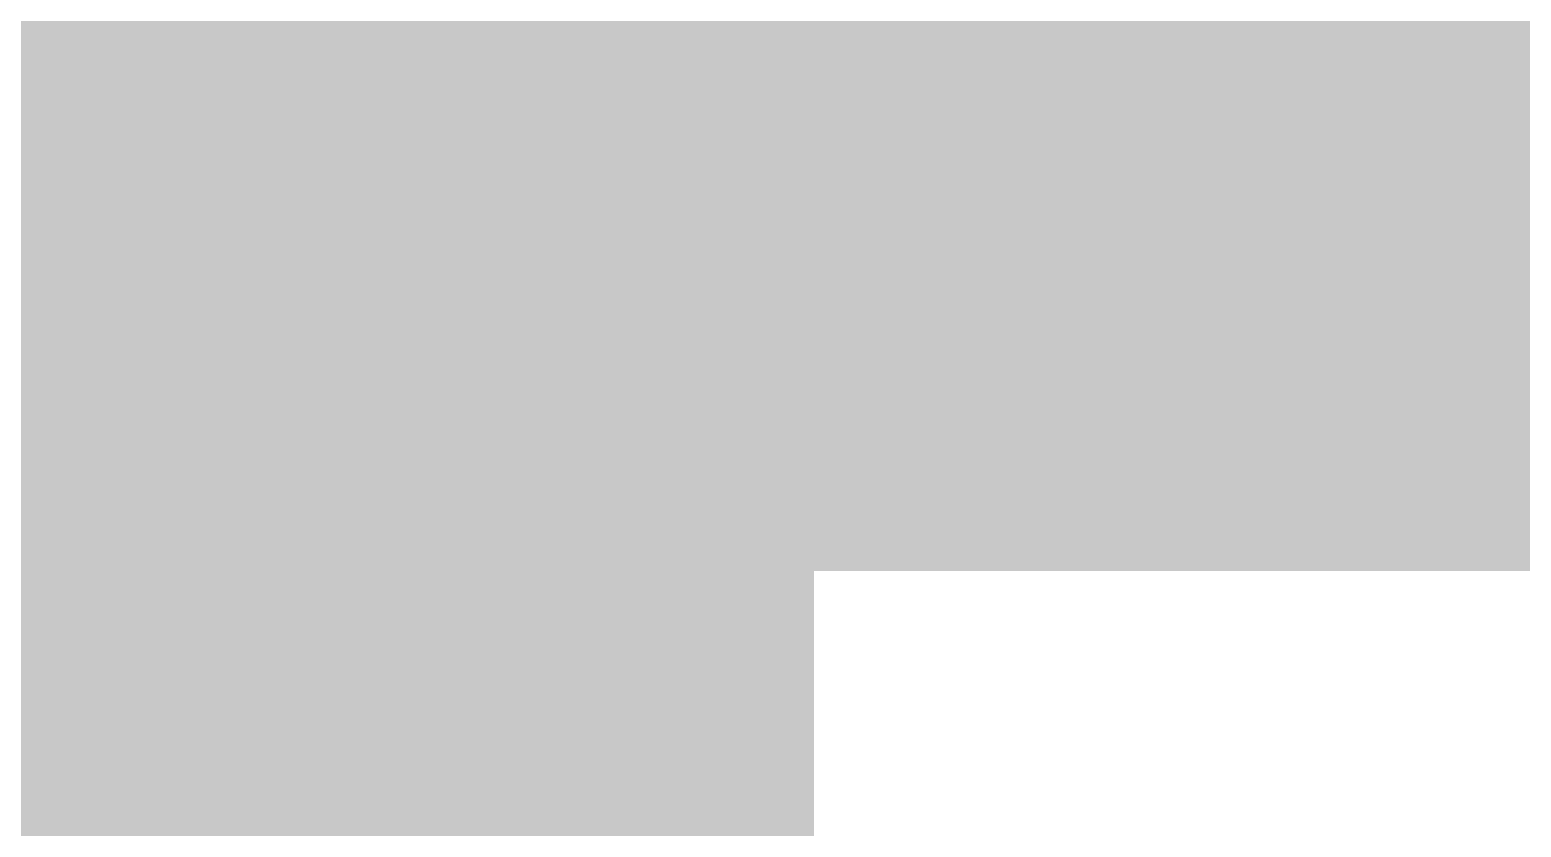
# Model space of a CAD drawing. Extents: x -0.1 to 65.1, y -1.2 to 30.1.
# Drawn here: x 24.2635 to 24.755, y 6.4999 to 6.7628 of the extents above; entities that cross this region are included whole.
import ezdxf

# ---------------------------------------------------------------- set-up
doc = ezdxf.new("R2010")
doc.units = 0
doc.header["$MEASUREMENT"] = 0
doc.layers.get('0').update_dxf_attribs({"linetype": 'CONTINUOUS'})
doc.layers.add('2D_LINE_126', color=7, linetype='CONTINUOUS')

# ---------------------------------------------------------------- blocks, each defined once
blk = doc.blocks.new('SMOOTH_0$0254')
at = {"const_width": 0.0127}
blk.add_lwpolyline([(-0.00635, 0, 1), (0.00635, 0, 1)], format="xyb", close=True, dxfattribs=at)
blk = doc.blocks.new('DRAWING_63')
at = {"layer": '2D_LINE_126', "const_width": 0.0254}
for points in [[(-5.84073, -1.01727), (-5.84073, -1.00584), (-5.84073, -0.99441), (-5.84073, -0.98298), (-5.84073, -0.97155), (-5.84073, -0.96012), (-5.84073, -0.94869), (-5.84073, -0.93726), (-5.84073, -0.92583), (-5.84073, -0.9144), (-5.84073, -0.90297), (-5.84073, -0.89154), (-5.84073, -0.88011), (-5.84073, -0.86868), (-5.84073, -0.85725), (-5.84073, -0.84582), (-5.84073, -0.83439), (-5.84073, -0.82296), (-5.84073, -0.81153), (-5.84073, -0.8001), (-5.84073, -0.78867), (-5.84073, -0.77724), (-5.84073, -0.76581), (-5.84073, -0.75438), (-5.84073, -0.74295), (-5.84073, -0.73152), (-5.84073, -0.72009)], [(-6.08076, -1.01727), (-6.08076, -1.00584), (-6.08076, -0.99441), (-6.08076, -0.98298), (-6.08076, -0.97155), (-6.08076, -0.96012), (-6.08076, -0.94869), (-6.08076, -0.93726), (-6.08076, -0.92583), (-6.08076, -0.9144), (-6.08076, -0.90297), (-6.08076, -0.89154), (-6.08076, -0.88011), (-6.08076, -0.86868), (-6.08076, -0.85725), (-6.08076, -0.84582), (-6.08076, -0.83439), (-6.08076, -0.82296), (-6.08076, -0.81153), (-6.08076, -0.8001), (-6.08076, -0.78867), (-6.08076, -0.77724), (-6.08076, -0.76581), (-6.08076, -0.75438), (-6.08076, -0.74295), (-6.08076, -0.73152), (-6.08076, -0.72009)], [(-6.06933, -1.01727), (-6.06933, -1.00584), (-6.06933, -0.99441), (-6.06933, -0.98298), (-6.06933, -0.97155), (-6.06933, -0.96012), (-6.06933, -0.94869), (-6.06933, -0.93726), (-6.06933, -0.92583), (-6.06933, -0.9144), (-6.06933, -0.90297), (-6.06933, -0.89154), (-6.06933, -0.88011), (-6.06933, -0.86868), (-6.06933, -0.85725), (-6.06933, -0.84582), (-6.06933, -0.83439), (-6.06933, -0.82296), (-6.06933, -0.81153), (-6.06933, -0.8001), (-6.06933, -0.78867), (-6.06933, -0.77724), (-6.06933, -0.76581), (-6.06933, -0.75438), (-6.06933, -0.74295), (-6.06933, -0.73152), (-6.06933, -0.72009)], [(-6.0579, -1.01727), (-6.0579, -1.00584), (-6.0579, -0.99441), (-6.0579, -0.98298), (-6.0579, -0.97155), (-6.0579, -0.96012), (-6.0579, -0.94869), (-6.0579, -0.93726), (-6.0579, -0.92583), (-6.0579, -0.9144), (-6.0579, -0.90297), (-6.0579, -0.89154), (-6.0579, -0.88011), (-6.0579, -0.86868), (-6.0579, -0.85725), (-6.0579, -0.84582), (-6.0579, -0.83439), (-6.0579, -0.82296), (-6.0579, -0.81153), (-6.0579, -0.8001), (-6.0579, -0.78867), (-6.0579, -0.77724), (-6.0579, -0.76581), (-6.0579, -0.75438), (-6.0579, -0.74295), (-6.0579, -0.73152), (-6.0579, -0.72009)], [(-6.04647, -1.01727), (-6.04647, -1.00584), (-6.04647, -0.99441), (-6.04647, -0.98298), (-6.04647, -0.97155), (-6.04647, -0.96012), (-6.04647, -0.94869), (-6.04647, -0.93726), (-6.04647, -0.92583), (-6.04647, -0.9144), (-6.04647, -0.90297), (-6.04647, -0.89154), (-6.04647, -0.88011), (-6.04647, -0.86868), (-6.04647, -0.85725), (-6.04647, -0.84582), (-6.04647, -0.83439), (-6.04647, -0.82296), (-6.04647, -0.81153), (-6.04647, -0.8001), (-6.04647, -0.78867), (-6.04647, -0.77724), (-6.04647, -0.76581), (-6.04647, -0.75438), (-6.04647, -0.74295), (-6.04647, -0.73152), (-6.04647, -0.72009)], [(-6.03504, -1.01727), (-6.03504, -1.00584), (-6.03504, -0.99441), (-6.03504, -0.98298), (-6.03504, -0.97155), (-6.03504, -0.96012), (-6.03504, -0.94869), (-6.03504, -0.93726), (-6.03504, -0.92583), (-6.03504, -0.9144), (-6.03504, -0.90297), (-6.03504, -0.89154), (-6.03504, -0.88011), (-6.03504, -0.86868), (-6.03504, -0.85725), (-6.03504, -0.84582), (-6.03504, -0.83439), (-6.03504, -0.82296), (-6.03504, -0.81153), (-6.03504, -0.8001), (-6.03504, -0.78867), (-6.03504, -0.77724), (-6.03504, -0.76581), (-6.03504, -0.75438), (-6.03504, -0.74295), (-6.03504, -0.73152), (-6.03504, -0.72009)], [(-6.02361, -1.01727), (-6.02361, -1.00584), (-6.02361, -0.99441), (-6.02361, -0.98298), (-6.02361, -0.97155), (-6.02361, -0.96012), (-6.02361, -0.94869), (-6.02361, -0.93726), (-6.02361, -0.92583), (-6.02361, -0.9144), (-6.02361, -0.90297), (-6.02361, -0.89154), (-6.02361, -0.88011), (-6.02361, -0.86868), (-6.02361, -0.85725), (-6.02361, -0.84582), (-6.02361, -0.83439), (-6.02361, -0.82296), (-6.02361, -0.81153), (-6.02361, -0.8001), (-6.02361, -0.78867), (-6.02361, -0.77724), (-6.02361, -0.76581), (-6.02361, -0.75438), (-6.02361, -0.74295), (-6.02361, -0.73152), (-6.02361, -0.72009)], [(-6.01218, -1.01727), (-6.01218, -1.00584), (-6.01218, -0.99441), (-6.01218, -0.98298), (-6.01218, -0.97155), (-6.01218, -0.96012), (-6.01218, -0.94869), (-6.01218, -0.93726), (-6.01218, -0.92583), (-6.01218, -0.9144), (-6.01218, -0.90297), (-6.01218, -0.89154), (-6.01218, -0.88011), (-6.01218, -0.86868), (-6.01218, -0.85725), (-6.01218, -0.84582), (-6.01218, -0.83439), (-6.01218, -0.82296), (-6.01218, -0.81153), (-6.01218, -0.8001), (-6.01218, -0.78867), (-6.01218, -0.77724), (-6.01218, -0.76581), (-6.01218, -0.75438), (-6.01218, -0.74295), (-6.01218, -0.73152), (-6.01218, -0.72009)], [(-6.00075, -1.01727), (-6.00075, -1.00584), (-6.00075, -0.99441), (-6.00075, -0.98298), (-6.00075, -0.97155), (-6.00075, -0.96012), (-6.00075, -0.94869), (-6.00075, -0.93726), (-6.00075, -0.92583), (-6.00075, -0.9144), (-6.00075, -0.90297), (-6.00075, -0.89154), (-6.00075, -0.88011), (-6.00075, -0.86868), (-6.00075, -0.85725), (-6.00075, -0.84582), (-6.00075, -0.83439), (-6.00075, -0.82296), (-6.00075, -0.81153), (-6.00075, -0.8001), (-6.00075, -0.78867), (-6.00075, -0.77724), (-6.00075, -0.76581), (-6.00075, -0.75438), (-6.00075, -0.74295), (-6.00075, -0.73152), (-6.00075, -0.72009)], [(-5.98932, -1.01727), (-5.98932, -1.00584), (-5.98932, -0.99441), (-5.98932, -0.98298), (-5.98932, -0.97155), (-5.98932, -0.96012), (-5.98932, -0.94869), (-5.98932, -0.93726), (-5.98932, -0.92583), (-5.98932, -0.9144), (-5.98932, -0.90297), (-5.98932, -0.89154), (-5.98932, -0.88011), (-5.98932, -0.86868), (-5.98932, -0.85725), (-5.98932, -0.84582), (-5.98932, -0.83439), (-5.98932, -0.82296), (-5.98932, -0.81153), (-5.98932, -0.8001), (-5.98932, -0.78867), (-5.98932, -0.77724), (-5.98932, -0.76581), (-5.98932, -0.75438), (-5.98932, -0.74295), (-5.98932, -0.73152), (-5.98932, -0.72009)], [(-5.97789, -1.01727), (-5.97789, -1.00584), (-5.97789, -0.99441), (-5.97789, -0.98298), (-5.97789, -0.97155), (-5.97789, -0.96012), (-5.97789, -0.94869), (-5.97789, -0.93726), (-5.97789, -0.92583), (-5.97789, -0.9144), (-5.97789, -0.90297), (-5.97789, -0.89154), (-5.97789, -0.88011), (-5.97789, -0.86868), (-5.97789, -0.85725), (-5.97789, -0.84582), (-5.97789, -0.83439), (-5.97789, -0.82296), (-5.97789, -0.81153), (-5.97789, -0.8001), (-5.97789, -0.78867), (-5.97789, -0.77724), (-5.97789, -0.76581), (-5.97789, -0.75438), (-5.97789, -0.74295), (-5.97789, -0.73152), (-5.97789, -0.72009)], [(-5.96646, -1.01727), (-5.96646, -1.00584), (-5.96646, -0.99441), (-5.96646, -0.98298), (-5.96646, -0.97155), (-5.96646, -0.96012), (-5.96646, -0.94869), (-5.96646, -0.93726), (-5.96646, -0.92583), (-5.96646, -0.9144), (-5.96646, -0.90297), (-5.96646, -0.89154), (-5.96646, -0.88011), (-5.96646, -0.86868), (-5.96646, -0.85725), (-5.96646, -0.84582), (-5.96646, -0.83439), (-5.96646, -0.82296), (-5.96646, -0.81153), (-5.96646, -0.8001), (-5.96646, -0.78867), (-5.96646, -0.77724), (-5.96646, -0.76581), (-5.96646, -0.75438), (-5.96646, -0.74295), (-5.96646, -0.73152), (-5.96646, -0.72009)], [(-5.95503, -1.01727), (-5.95503, -1.00584), (-5.95503, -0.99441), (-5.95503, -0.98298), (-5.95503, -0.97155), (-5.95503, -0.96012), (-5.95503, -0.94869), (-5.95503, -0.93726), (-5.95503, -0.92583), (-5.95503, -0.9144), (-5.95503, -0.90297), (-5.95503, -0.89154), (-5.95503, -0.88011), (-5.95503, -0.86868), (-5.95503, -0.85725), (-5.95503, -0.84582), (-5.95503, -0.83439), (-5.95503, -0.82296), (-5.95503, -0.81153), (-5.95503, -0.8001), (-5.95503, -0.78867), (-5.95503, -0.77724), (-5.95503, -0.76581), (-5.95503, -0.75438), (-5.95503, -0.74295), (-5.95503, -0.73152), (-5.95503, -0.72009)], [(-5.9436, -1.01727), (-5.9436, -1.00584), (-5.9436, -0.99441), (-5.9436, -0.98298), (-5.9436, -0.97155), (-5.9436, -0.96012), (-5.9436, -0.94869), (-5.9436, -0.93726), (-5.9436, -0.92583), (-5.9436, -0.9144), (-5.9436, -0.90297), (-5.9436, -0.89154), (-5.9436, -0.88011), (-5.9436, -0.86868), (-5.9436, -0.85725), (-5.9436, -0.84582), (-5.9436, -0.83439), (-5.9436, -0.82296), (-5.9436, -0.81153), (-5.9436, -0.8001), (-5.9436, -0.78867), (-5.9436, -0.77724), (-5.9436, -0.76581), (-5.9436, -0.75438), (-5.9436, -0.74295), (-5.9436, -0.73152), (-5.9436, -0.72009)], [(-5.93217, -1.01727), (-5.93217, -1.00584), (-5.93217, -0.99441), (-5.93217, -0.98298), (-5.93217, -0.97155), (-5.93217, -0.96012), (-5.93217, -0.94869), (-5.93217, -0.93726), (-5.93217, -0.92583), (-5.93217, -0.9144), (-5.93217, -0.90297), (-5.93217, -0.89154), (-5.93217, -0.88011), (-5.93217, -0.86868), (-5.93217, -0.85725), (-5.93217, -0.84582), (-5.93217, -0.83439), (-5.93217, -0.82296), (-5.93217, -0.81153), (-5.93217, -0.8001), (-5.93217, -0.78867), (-5.93217, -0.77724), (-5.93217, -0.76581), (-5.93217, -0.75438), (-5.93217, -0.74295), (-5.93217, -0.73152), (-5.93217, -0.72009)], [(-5.92074, -1.01727), (-5.92074, -1.00584), (-5.92074, -0.99441), (-5.92074, -0.98298), (-5.92074, -0.97155), (-5.92074, -0.96012), (-5.92074, -0.94869), (-5.92074, -0.93726), (-5.92074, -0.92583), (-5.92074, -0.9144), (-5.92074, -0.90297), (-5.92074, -0.89154), (-5.92074, -0.88011), (-5.92074, -0.86868), (-5.92074, -0.85725), (-5.92074, -0.84582), (-5.92074, -0.83439), (-5.92074, -0.82296), (-5.92074, -0.81153), (-5.92074, -0.8001), (-5.92074, -0.78867), (-5.92074, -0.77724), (-5.92074, -0.76581), (-5.92074, -0.75438), (-5.92074, -0.74295), (-5.92074, -0.73152), (-5.92074, -0.72009)], [(-5.90931, -1.01727), (-5.90931, -1.00584), (-5.90931, -0.99441), (-5.90931, -0.98298), (-5.90931, -0.97155), (-5.90931, -0.96012), (-5.90931, -0.94869), (-5.90931, -0.93726), (-5.90931, -0.92583), (-5.90931, -0.9144), (-5.90931, -0.90297), (-5.90931, -0.89154), (-5.90931, -0.88011), (-5.90931, -0.86868), (-5.90931, -0.85725), (-5.90931, -0.84582), (-5.90931, -0.83439), (-5.90931, -0.82296), (-5.90931, -0.81153), (-5.90931, -0.8001), (-5.90931, -0.78867), (-5.90931, -0.77724), (-5.90931, -0.76581), (-5.90931, -0.75438), (-5.90931, -0.74295), (-5.90931, -0.73152), (-5.90931, -0.72009)], [(-5.89788, -1.01727), (-5.89788, -1.00584), (-5.89788, -0.99441), (-5.89788, -0.98298), (-5.89788, -0.97155), (-5.89788, -0.96012), (-5.89788, -0.94869), (-5.89788, -0.93726), (-5.89788, -0.92583), (-5.89788, -0.9144), (-5.89788, -0.90297), (-5.89788, -0.89154), (-5.89788, -0.88011), (-5.89788, -0.86868), (-5.89788, -0.85725), (-5.89788, -0.84582), (-5.89788, -0.83439), (-5.89788, -0.82296), (-5.89788, -0.81153), (-5.89788, -0.8001), (-5.89788, -0.78867), (-5.89788, -0.77724), (-5.89788, -0.76581), (-5.89788, -0.75438), (-5.89788, -0.74295), (-5.89788, -0.73152), (-5.89788, -0.72009)], [(-5.88645, -1.01727), (-5.88645, -1.00584), (-5.88645, -0.99441), (-5.88645, -0.98298), (-5.88645, -0.97155), (-5.88645, -0.96012), (-5.88645, -0.94869), (-5.88645, -0.93726), (-5.88645, -0.92583), (-5.88645, -0.9144), (-5.88645, -0.90297), (-5.88645, -0.89154), (-5.88645, -0.88011), (-5.88645, -0.86868), (-5.88645, -0.85725), (-5.88645, -0.84582), (-5.88645, -0.83439), (-5.88645, -0.82296), (-5.88645, -0.81153), (-5.88645, -0.8001), (-5.88645, -0.78867), (-5.88645, -0.77724), (-5.88645, -0.76581), (-5.88645, -0.75438), (-5.88645, -0.74295), (-5.88645, -0.73152), (-5.88645, -0.72009)], [(-5.87502, -1.01727), (-5.87502, -1.00584), (-5.87502, -0.99441), (-5.87502, -0.98298), (-5.87502, -0.97155), (-5.87502, -0.96012), (-5.87502, -0.94869), (-5.87502, -0.93726), (-5.87502, -0.92583), (-5.87502, -0.9144), (-5.87502, -0.90297), (-5.87502, -0.89154), (-5.87502, -0.88011), (-5.87502, -0.86868), (-5.87502, -0.85725), (-5.87502, -0.84582), (-5.87502, -0.83439), (-5.87502, -0.82296), (-5.87502, -0.81153), (-5.87502, -0.8001), (-5.87502, -0.78867), (-5.87502, -0.77724), (-5.87502, -0.76581), (-5.87502, -0.75438), (-5.87502, -0.74295), (-5.87502, -0.73152), (-5.87502, -0.72009)], [(-5.86359, -1.01727), (-5.86359, -1.00584), (-5.86359, -0.99441), (-5.86359, -0.98298), (-5.86359, -0.97155), (-5.86359, -0.96012), (-5.86359, -0.94869), (-5.86359, -0.93726), (-5.86359, -0.92583), (-5.86359, -0.9144), (-5.86359, -0.90297), (-5.86359, -0.89154), (-5.86359, -0.88011), (-5.86359, -0.86868), (-5.86359, -0.85725), (-5.86359, -0.84582), (-5.86359, -0.83439), (-5.86359, -0.82296), (-5.86359, -0.81153), (-5.86359, -0.8001), (-5.86359, -0.78867), (-5.86359, -0.77724), (-5.86359, -0.76581), (-5.86359, -0.75438), (-5.86359, -0.74295), (-5.86359, -0.73152), (-5.86359, -0.72009)], [(-5.85216, -1.01727), (-5.85216, -1.00584), (-5.85216, -0.99441), (-5.85216, -0.98298), (-5.85216, -0.97155), (-5.85216, -0.96012), (-5.85216, -0.94869), (-5.85216, -0.93726), (-5.85216, -0.92583), (-5.85216, -0.9144), (-5.85216, -0.90297), (-5.85216, -0.89154), (-5.85216, -0.88011), (-5.85216, -0.86868), (-5.85216, -0.85725), (-5.85216, -0.84582), (-5.85216, -0.83439), (-5.85216, -0.82296), (-5.85216, -0.81153), (-5.85216, -0.8001), (-5.85216, -0.78867), (-5.85216, -0.77724), (-5.85216, -0.76581), (-5.85216, -0.75438), (-5.85216, -0.74295), (-5.85216, -0.73152), (-5.85216, -0.72009)], [(-5.8293, -0.90297), (-5.8293, -0.89154), (-5.8293, -0.88011), (-5.8293, -0.86868), (-5.8293, -0.85725), (-5.8293, -0.84582), (-5.8293, -0.83439), (-5.8293, -0.82296), (-5.8293, -0.81153), (-5.8293, -0.8001), (-5.8293, -0.78867), (-5.8293, -0.77724), (-5.8293, -0.76581), (-5.8293, -0.75438), (-5.8293, -0.74295), (-5.8293, -0.73152), (-5.8293, -0.72009)], [(-5.81787, -0.90297), (-5.81787, -0.89154), (-5.81787, -0.88011), (-5.81787, -0.86868), (-5.81787, -0.85725), (-5.81787, -0.84582), (-5.81787, -0.83439), (-5.81787, -0.82296), (-5.81787, -0.81153), (-5.81787, -0.8001), (-5.81787, -0.78867), (-5.81787, -0.77724), (-5.81787, -0.76581), (-5.81787, -0.75438), (-5.81787, -0.74295), (-5.81787, -0.73152), (-5.81787, -0.72009)], [(-5.80644, -0.90297), (-5.80644, -0.89154), (-5.80644, -0.88011), (-5.80644, -0.86868), (-5.80644, -0.85725), (-5.80644, -0.84582), (-5.80644, -0.83439), (-5.80644, -0.82296), (-5.80644, -0.81153), (-5.80644, -0.8001), (-5.80644, -0.78867), (-5.80644, -0.77724), (-5.80644, -0.76581), (-5.80644, -0.75438), (-5.80644, -0.74295), (-5.80644, -0.73152), (-5.80644, -0.72009)], [(-5.79501, -0.90297), (-5.79501, -0.89154), (-5.79501, -0.88011), (-5.79501, -0.86868), (-5.79501, -0.85725), (-5.79501, -0.84582), (-5.79501, -0.83439), (-5.79501, -0.82296), (-5.79501, -0.81153), (-5.79501, -0.8001), (-5.79501, -0.78867), (-5.79501, -0.77724), (-5.79501, -0.76581), (-5.79501, -0.75438), (-5.79501, -0.74295), (-5.79501, -0.73152), (-5.79501, -0.72009)], [(-5.78358, -0.90297), (-5.78358, -0.89154), (-5.78358, -0.88011), (-5.78358, -0.86868), (-5.78358, -0.85725), (-5.78358, -0.84582), (-5.78358, -0.83439), (-5.78358, -0.82296), (-5.78358, -0.81153), (-5.78358, -0.8001), (-5.78358, -0.78867), (-5.78358, -0.77724), (-5.78358, -0.76581), (-5.78358, -0.75438), (-5.78358, -0.74295), (-5.78358, -0.73152), (-5.78358, -0.72009)], [(-5.77215, -0.90297), (-5.77215, -0.89154), (-5.77215, -0.88011), (-5.77215, -0.86868), (-5.77215, -0.85725), (-5.77215, -0.84582), (-5.77215, -0.83439), (-5.77215, -0.82296), (-5.77215, -0.81153), (-5.77215, -0.8001), (-5.77215, -0.78867), (-5.77215, -0.77724), (-5.77215, -0.76581), (-5.77215, -0.75438), (-5.77215, -0.74295), (-5.77215, -0.73152), (-5.77215, -0.72009)], [(-5.76072, -0.90297), (-5.76072, -0.89154), (-5.76072, -0.88011), (-5.76072, -0.86868), (-5.76072, -0.85725), (-5.76072, -0.84582), (-5.76072, -0.83439), (-5.76072, -0.82296), (-5.76072, -0.81153), (-5.76072, -0.8001), (-5.76072, -0.78867), (-5.76072, -0.77724), (-5.76072, -0.76581), (-5.76072, -0.75438), (-5.76072, -0.74295), (-5.76072, -0.73152), (-5.76072, -0.72009)], [(-5.74929, -0.90297), (-5.74929, -0.89154), (-5.74929, -0.88011), (-5.74929, -0.86868), (-5.74929, -0.85725), (-5.74929, -0.84582), (-5.74929, -0.83439), (-5.74929, -0.82296), (-5.74929, -0.81153), (-5.74929, -0.8001), (-5.74929, -0.78867), (-5.74929, -0.77724), (-5.74929, -0.76581), (-5.74929, -0.75438), (-5.74929, -0.74295), (-5.74929, -0.73152), (-5.74929, -0.72009)], [(-5.73786, -0.90297), (-5.73786, -0.89154), (-5.73786, -0.88011), (-5.73786, -0.86868), (-5.73786, -0.85725), (-5.73786, -0.84582), (-5.73786, -0.83439), (-5.73786, -0.82296), (-5.73786, -0.81153), (-5.73786, -0.8001), (-5.73786, -0.78867), (-5.73786, -0.77724), (-5.73786, -0.76581), (-5.73786, -0.75438), (-5.73786, -0.74295), (-5.73786, -0.73152), (-5.73786, -0.72009)], [(-5.72643, -0.90297), (-5.72643, -0.89154), (-5.72643, -0.88011), (-5.72643, -0.86868), (-5.72643, -0.85725), (-5.72643, -0.84582), (-5.72643, -0.83439), (-5.72643, -0.82296), (-5.72643, -0.81153), (-5.72643, -0.8001), (-5.72643, -0.78867), (-5.72643, -0.77724), (-5.72643, -0.76581), (-5.72643, -0.75438), (-5.72643, -0.74295), (-5.72643, -0.73152), (-5.72643, -0.72009)], [(-5.715, -0.90297), (-5.715, -0.89154), (-5.715, -0.88011), (-5.715, -0.86868), (-5.715, -0.85725), (-5.715, -0.84582), (-5.715, -0.83439), (-5.715, -0.82296), (-5.715, -0.81153), (-5.715, -0.8001), (-5.715, -0.78867), (-5.715, -0.77724), (-5.715, -0.76581), (-5.715, -0.75438), (-5.715, -0.74295), (-5.715, -0.73152), (-5.715, -0.72009)], [(-5.70357, -0.90297), (-5.70357, -0.89154), (-5.70357, -0.88011), (-5.70357, -0.86868), (-5.70357, -0.85725), (-5.70357, -0.84582), (-5.70357, -0.83439), (-5.70357, -0.82296), (-5.70357, -0.81153), (-5.70357, -0.8001), (-5.70357, -0.78867), (-5.70357, -0.77724), (-5.70357, -0.76581), (-5.70357, -0.75438), (-5.70357, -0.74295), (-5.70357, -0.73152), (-5.70357, -0.72009)], [(-5.69214, -0.90297), (-5.69214, -0.89154), (-5.69214, -0.88011), (-5.69214, -0.86868), (-5.69214, -0.85725), (-5.69214, -0.84582), (-5.69214, -0.83439), (-5.69214, -0.82296), (-5.69214, -0.81153), (-5.69214, -0.8001), (-5.69214, -0.78867), (-5.69214, -0.77724), (-5.69214, -0.76581), (-5.69214, -0.75438), (-5.69214, -0.74295), (-5.69214, -0.73152), (-5.69214, -0.72009)], [(-5.68071, -0.90297), (-5.68071, -0.89154), (-5.68071, -0.88011), (-5.68071, -0.86868), (-5.68071, -0.85725), (-5.68071, -0.84582), (-5.68071, -0.83439), (-5.68071, -0.82296), (-5.68071, -0.81153), (-5.68071, -0.8001), (-5.68071, -0.78867), (-5.68071, -0.77724), (-5.68071, -0.76581), (-5.68071, -0.75438), (-5.68071, -0.74295), (-5.68071, -0.73152), (-5.68071, -0.72009)], [(-5.66928, -0.90297), (-5.66928, -0.89154), (-5.66928, -0.88011), (-5.66928, -0.86868), (-5.66928, -0.85725), (-5.66928, -0.84582), (-5.66928, -0.83439), (-5.66928, -0.82296), (-5.66928, -0.81153), (-5.66928, -0.8001), (-5.66928, -0.78867), (-5.66928, -0.77724), (-5.66928, -0.76581), (-5.66928, -0.75438), (-5.66928, -0.74295), (-5.66928, -0.73152), (-5.66928, -0.72009)], [(-5.65785, -0.90297), (-5.65785, -0.89154), (-5.65785, -0.88011), (-5.65785, -0.86868), (-5.65785, -0.85725), (-5.65785, -0.84582), (-5.65785, -0.83439), (-5.65785, -0.82296), (-5.65785, -0.81153), (-5.65785, -0.8001), (-5.65785, -0.78867), (-5.65785, -0.77724), (-5.65785, -0.76581), (-5.65785, -0.75438), (-5.65785, -0.74295), (-5.65785, -0.73152), (-5.65785, -0.72009)], [(-5.64642, -0.90297), (-5.64642, -0.89154), (-5.64642, -0.88011), (-5.64642, -0.86868), (-5.64642, -0.85725), (-5.64642, -0.84582), (-5.64642, -0.83439), (-5.64642, -0.82296), (-5.64642, -0.81153), (-5.64642, -0.8001), (-5.64642, -0.78867), (-5.64642, -0.77724), (-5.64642, -0.76581), (-5.64642, -0.75438), (-5.64642, -0.74295), (-5.64642, -0.73152), (-5.64642, -0.72009)], [(-5.63499, -0.90297), (-5.63499, -0.89154), (-5.63499, -0.88011), (-5.63499, -0.86868), (-5.63499, -0.85725), (-5.63499, -0.84582), (-5.63499, -0.83439), (-5.63499, -0.82296), (-5.63499, -0.81153), (-5.63499, -0.8001), (-5.63499, -0.78867), (-5.63499, -0.77724), (-5.63499, -0.76581), (-5.63499, -0.75438), (-5.63499, -0.74295), (-5.63499, -0.73152), (-5.63499, -0.72009)], [(-5.62356, -0.90297), (-5.62356, -0.89154), (-5.62356, -0.88011), (-5.62356, -0.86868), (-5.62356, -0.85725), (-5.62356, -0.84582), (-5.62356, -0.83439), (-5.62356, -0.82296), (-5.62356, -0.81153), (-5.62356, -0.8001), (-5.62356, -0.78867), (-5.62356, -0.77724), (-5.62356, -0.76581), (-5.62356, -0.75438), (-5.62356, -0.74295), (-5.62356, -0.73152), (-5.62356, -0.72009)], [(-5.61213, -0.90297), (-5.61213, -0.89154), (-5.61213, -0.88011), (-5.61213, -0.86868), (-5.61213, -0.85725), (-5.61213, -0.84582), (-5.61213, -0.83439), (-5.61213, -0.82296), (-5.61213, -0.81153), (-5.61213, -0.8001), (-5.61213, -0.78867), (-5.61213, -0.77724), (-5.61213, -0.76581), (-5.61213, -0.75438), (-5.61213, -0.74295), (-5.61213, -0.73152), (-5.61213, -0.72009)], [(-5.6007, -0.90297), (-5.6007, -0.89154), (-5.6007, -0.88011), (-5.6007, -0.86868), (-5.6007, -0.85725), (-5.6007, -0.84582), (-5.6007, -0.83439), (-5.6007, -0.82296), (-5.6007, -0.81153), (-5.6007, -0.8001), (-5.6007, -0.78867), (-5.6007, -0.77724), (-5.6007, -0.76581), (-5.6007, -0.75438), (-5.6007, -0.74295), (-5.6007, -0.73152), (-5.6007, -0.72009)], [(-5.58927, -0.90297), (-5.58927, -0.89154), (-5.58927, -0.88011), (-5.58927, -0.86868), (-5.58927, -0.85725), (-5.58927, -0.84582), (-5.58927, -0.83439), (-5.58927, -0.82296), (-5.58927, -0.81153), (-5.58927, -0.8001), (-5.58927, -0.78867), (-5.58927, -0.77724), (-5.58927, -0.76581), (-5.58927, -0.75438), (-5.58927, -0.74295), (-5.58927, -0.73152), (-5.58927, -0.72009)], [(-6.10362, -0.9144), (-6.09219, -0.9144), (-6.09219, -0.90297), (-6.08076, -0.90297), (-6.06933, -0.90297), (-6.0579, -0.90297), (-6.04647, -0.90297), (-6.03504, -0.90297), (-6.02361, -0.90297), (-6.01218, -0.90297), (-6.00075, -0.90297), (-5.98932, -0.90297), (-5.97789, -0.90297), (-5.96646, -0.90297), (-5.95503, -0.90297), (-5.9436, -0.90297), (-5.93217, -0.90297), (-5.92074, -0.90297), (-5.90931, -0.90297), (-5.89788, -0.90297), (-5.88645, -0.90297), (-5.87502, -0.90297), (-5.86359, -0.90297), (-5.85216, -0.90297), (-5.84073, -0.90297), (-5.8293, -0.90297), (-5.81787, -0.90297), (-5.80644, -0.90297), (-5.79501, -0.90297), (-5.78358, -0.90297), (-5.77215, -0.90297), (-5.76072, -0.90297), (-5.74929, -0.90297), (-5.73786, -0.90297), (-5.72643, -0.90297), (-5.715, -0.90297), (-5.70357, -0.90297), (-5.69214, -0.90297), (-5.68071, -0.90297), (-5.66928, -0.90297), (-5.65785, -0.90297), (-5.64642, -0.90297), (-5.63499, -0.90297), (-5.62356, -0.90297), (-5.61213, -0.90297), (-5.6007, -0.90297), (-5.58927, -0.90297), (-5.57784, -0.90297)], [(-6.09219, -0.72009), (-6.09219, -0.73152), (-6.10362, -0.73152)], [(-5.57784, -0.73152), (-5.58927, -0.73152), (-5.6007, -0.73152), (-5.61213, -0.73152), (-5.62356, -0.73152), (-5.63499, -0.73152), (-5.64642, -0.73152), (-5.65785, -0.73152), (-5.66928, -0.73152), (-5.68071, -0.73152), (-5.69214, -0.73152), (-5.70357, -0.73152), (-5.715, -0.73152), (-5.72643, -0.73152), (-5.73786, -0.73152), (-5.74929, -0.73152), (-5.76072, -0.73152), (-5.77215, -0.73152), (-5.78358, -0.73152), (-5.79501, -0.73152), (-5.80644, -0.73152), (-5.81787, -0.73152), (-5.8293, -0.73152), (-5.84073, -0.73152), (-5.85216, -0.73152), (-5.86359, -0.73152), (-5.87502, -0.73152), (-5.88645, -0.73152), (-5.89788, -0.73152), (-5.90931, -0.73152), (-5.92074, -0.73152), (-5.93217, -0.73152), (-5.9436, -0.73152), (-5.95503, -0.73152), (-5.96646, -0.73152), (-5.97789, -0.73152), (-5.98932, -0.73152), (-6.00075, -0.73152), (-6.01218, -0.73152), (-6.02361, -0.73152), (-6.03504, -0.73152), (-6.04647, -0.73152), (-6.0579, -0.73152), (-6.06933, -0.73152), (-6.08076, -0.73152), (-6.09219, -0.73152), (-6.09219, -0.74295), (-6.10362, -0.74295)], [(-5.57784, -0.74295), (-5.58927, -0.74295), (-5.6007, -0.74295), (-5.61213, -0.74295), (-5.62356, -0.74295), (-5.63499, -0.74295), (-5.64642, -0.74295), (-5.65785, -0.74295), (-5.66928, -0.74295), (-5.68071, -0.74295), (-5.69214, -0.74295), (-5.70357, -0.74295), (-5.715, -0.74295), (-5.72643, -0.74295), (-5.73786, -0.74295), (-5.74929, -0.74295), (-5.76072, -0.74295), (-5.77215, -0.74295), (-5.78358, -0.74295), (-5.79501, -0.74295), (-5.80644, -0.74295), (-5.81787, -0.74295), (-5.8293, -0.74295), (-5.84073, -0.74295), (-5.85216, -0.74295), (-5.86359, -0.74295), (-5.87502, -0.74295), (-5.88645, -0.74295), (-5.89788, -0.74295), (-5.90931, -0.74295), (-5.92074, -0.74295), (-5.93217, -0.74295), (-5.9436, -0.74295), (-5.95503, -0.74295), (-5.96646, -0.74295), (-5.97789, -0.74295), (-5.98932, -0.74295), (-6.00075, -0.74295), (-6.01218, -0.74295), (-6.02361, -0.74295), (-6.03504, -0.74295), (-6.04647, -0.74295), (-6.0579, -0.74295), (-6.06933, -0.74295), (-6.08076, -0.74295), (-6.09219, -0.74295), (-6.09219, -0.75438), (-6.10362, -0.75438)], [(-5.57784, -0.75438), (-5.58927, -0.75438), (-5.6007, -0.75438), (-5.61213, -0.75438), (-5.62356, -0.75438), (-5.63499, -0.75438), (-5.64642, -0.75438), (-5.65785, -0.75438), (-5.66928, -0.75438), (-5.68071, -0.75438), (-5.69214, -0.75438), (-5.70357, -0.75438), (-5.715, -0.75438), (-5.72643, -0.75438), (-5.73786, -0.75438), (-5.74929, -0.75438), (-5.76072, -0.75438), (-5.77215, -0.75438), (-5.78358, -0.75438), (-5.79501, -0.75438), (-5.80644, -0.75438), (-5.81787, -0.75438), (-5.8293, -0.75438), (-5.84073, -0.75438), (-5.85216, -0.75438), (-5.86359, -0.75438), (-5.87502, -0.75438), (-5.88645, -0.75438), (-5.89788, -0.75438), (-5.90931, -0.75438), (-5.92074, -0.75438), (-5.93217, -0.75438), (-5.9436, -0.75438), (-5.95503, -0.75438), (-5.96646, -0.75438), (-5.97789, -0.75438), (-5.98932, -0.75438), (-6.00075, -0.75438), (-6.01218, -0.75438), (-6.02361, -0.75438), (-6.03504, -0.75438), (-6.04647, -0.75438), (-6.0579, -0.75438), (-6.06933, -0.75438), (-6.08076, -0.75438), (-6.09219, -0.75438), (-6.09219, -0.76581), (-6.10362, -0.76581)], [(-5.57784, -0.76581), (-5.58927, -0.76581), (-5.6007, -0.76581), (-5.61213, -0.76581), (-5.62356, -0.76581), (-5.63499, -0.76581), (-5.64642, -0.76581), (-5.65785, -0.76581), (-5.66928, -0.76581), (-5.68071, -0.76581), (-5.69214, -0.76581), (-5.70357, -0.76581), (-5.715, -0.76581), (-5.72643, -0.76581), (-5.73786, -0.76581), (-5.74929, -0.76581), (-5.76072, -0.76581), (-5.77215, -0.76581), (-5.78358, -0.76581), (-5.79501, -0.76581), (-5.80644, -0.76581), (-5.81787, -0.76581), (-5.8293, -0.76581), (-5.84073, -0.76581), (-5.85216, -0.76581), (-5.86359, -0.76581), (-5.87502, -0.76581), (-5.88645, -0.76581), (-5.89788, -0.76581), (-5.90931, -0.76581), (-5.92074, -0.76581), (-5.93217, -0.76581), (-5.9436, -0.76581), (-5.95503, -0.76581), (-5.96646, -0.76581), (-5.97789, -0.76581), (-5.98932, -0.76581), (-6.00075, -0.76581), (-6.01218, -0.76581), (-6.02361, -0.76581), (-6.03504, -0.76581), (-6.04647, -0.76581), (-6.0579, -0.76581), (-6.06933, -0.76581), (-6.08076, -0.76581), (-6.09219, -0.76581), (-6.09219, -0.77724), (-6.10362, -0.77724)], [(-5.57784, -0.77724), (-5.58927, -0.77724), (-5.6007, -0.77724), (-5.61213, -0.77724), (-5.62356, -0.77724), (-5.63499, -0.77724), (-5.64642, -0.77724), (-5.65785, -0.77724), (-5.66928, -0.77724), (-5.68071, -0.77724), (-5.69214, -0.77724), (-5.70357, -0.77724), (-5.715, -0.77724), (-5.72643, -0.77724), (-5.73786, -0.77724), (-5.74929, -0.77724), (-5.76072, -0.77724), (-5.77215, -0.77724), (-5.78358, -0.77724), (-5.79501, -0.77724), (-5.80644, -0.77724), (-5.81787, -0.77724), (-5.8293, -0.77724), (-5.84073, -0.77724), (-5.85216, -0.77724), (-5.86359, -0.77724), (-5.87502, -0.77724), (-5.88645, -0.77724), (-5.89788, -0.77724), (-5.90931, -0.77724), (-5.92074, -0.77724), (-5.93217, -0.77724), (-5.9436, -0.77724), (-5.95503, -0.77724), (-5.96646, -0.77724), (-5.97789, -0.77724), (-5.98932, -0.77724), (-6.00075, -0.77724), (-6.01218, -0.77724), (-6.02361, -0.77724), (-6.03504, -0.77724), (-6.04647, -0.77724), (-6.0579, -0.77724), (-6.06933, -0.77724), (-6.08076, -0.77724), (-6.09219, -0.77724), (-6.09219, -0.78867), (-6.10362, -0.78867)], [(-5.57784, -0.78867), (-5.58927, -0.78867), (-5.6007, -0.78867), (-5.61213, -0.78867), (-5.62356, -0.78867), (-5.63499, -0.78867), (-5.64642, -0.78867), (-5.65785, -0.78867), (-5.66928, -0.78867), (-5.68071, -0.78867), (-5.69214, -0.78867), (-5.70357, -0.78867), (-5.715, -0.78867), (-5.72643, -0.78867), (-5.73786, -0.78867), (-5.74929, -0.78867), (-5.76072, -0.78867), (-5.77215, -0.78867), (-5.78358, -0.78867), (-5.79501, -0.78867), (-5.80644, -0.78867), (-5.81787, -0.78867), (-5.8293, -0.78867), (-5.84073, -0.78867), (-5.85216, -0.78867), (-5.86359, -0.78867), (-5.87502, -0.78867), (-5.88645, -0.78867), (-5.89788, -0.78867), (-5.90931, -0.78867), (-5.92074, -0.78867), (-5.93217, -0.78867), (-5.9436, -0.78867), (-5.95503, -0.78867), (-5.96646, -0.78867), (-5.97789, -0.78867), (-5.98932, -0.78867), (-6.00075, -0.78867), (-6.01218, -0.78867), (-6.02361, -0.78867), (-6.03504, -0.78867), (-6.04647, -0.78867), (-6.0579, -0.78867), (-6.06933, -0.78867), (-6.08076, -0.78867), (-6.09219, -0.78867), (-6.09219, -0.8001), (-6.10362, -0.8001)], [(-5.57784, -0.8001), (-5.58927, -0.8001), (-5.6007, -0.8001), (-5.61213, -0.8001), (-5.62356, -0.8001), (-5.63499, -0.8001), (-5.64642, -0.8001), (-5.65785, -0.8001), (-5.66928, -0.8001), (-5.68071, -0.8001), (-5.69214, -0.8001), (-5.70357, -0.8001), (-5.715, -0.8001), (-5.72643, -0.8001), (-5.73786, -0.8001), (-5.74929, -0.8001), (-5.76072, -0.8001), (-5.77215, -0.8001), (-5.78358, -0.8001), (-5.79501, -0.8001), (-5.80644, -0.8001), (-5.81787, -0.8001), (-5.8293, -0.8001), (-5.84073, -0.8001), (-5.85216, -0.8001), (-5.86359, -0.8001), (-5.87502, -0.8001), (-5.88645, -0.8001), (-5.89788, -0.8001), (-5.90931, -0.8001), (-5.92074, -0.8001), (-5.93217, -0.8001), (-5.9436, -0.8001), (-5.95503, -0.8001), (-5.96646, -0.8001), (-5.97789, -0.8001), (-5.98932, -0.8001), (-6.00075, -0.8001), (-6.01218, -0.8001), (-6.02361, -0.8001), (-6.03504, -0.8001), (-6.04647, -0.8001), (-6.0579, -0.8001), (-6.06933, -0.8001), (-6.08076, -0.8001), (-6.09219, -0.8001), (-6.09219, -0.81153), (-6.10362, -0.81153)], [(-6.10362, -0.82296), (-6.09219, -0.82296), (-6.09219, -0.81153), (-6.08076, -0.81153), (-6.06933, -0.81153), (-6.0579, -0.81153), (-6.04647, -0.81153), (-6.03504, -0.81153), (-6.02361, -0.81153), (-6.01218, -0.81153), (-6.00075, -0.81153), (-5.98932, -0.81153), (-5.97789, -0.81153), (-5.96646, -0.81153), (-5.95503, -0.81153), (-5.9436, -0.81153), (-5.93217, -0.81153), (-5.92074, -0.81153), (-5.90931, -0.81153), (-5.89788, -0.81153), (-5.88645, -0.81153), (-5.87502, -0.81153), (-5.86359, -0.81153), (-5.85216, -0.81153), (-5.84073, -0.81153), (-5.8293, -0.81153), (-5.81787, -0.81153), (-5.80644, -0.81153), (-5.79501, -0.81153), (-5.78358, -0.81153), (-5.77215, -0.81153), (-5.76072, -0.81153), (-5.74929, -0.81153), (-5.73786, -0.81153), (-5.72643, -0.81153), (-5.715, -0.81153), (-5.70357, -0.81153), (-5.69214, -0.81153), (-5.68071, -0.81153), (-5.66928, -0.81153), (-5.65785, -0.81153), (-5.64642, -0.81153), (-5.63499, -0.81153), (-5.62356, -0.81153), (-5.61213, -0.81153), (-5.6007, -0.81153), (-5.58927, -0.81153), (-5.57784, -0.81153)], [(-6.10362, -0.83439), (-6.09219, -0.83439), (-6.09219, -0.82296), (-6.08076, -0.82296), (-6.06933, -0.82296), (-6.0579, -0.82296), (-6.04647, -0.82296), (-6.03504, -0.82296), (-6.02361, -0.82296), (-6.01218, -0.82296), (-6.00075, -0.82296), (-5.98932, -0.82296), (-5.97789, -0.82296), (-5.96646, -0.82296), (-5.95503, -0.82296), (-5.9436, -0.82296), (-5.93217, -0.82296), (-5.92074, -0.82296), (-5.90931, -0.82296), (-5.89788, -0.82296), (-5.88645, -0.82296), (-5.87502, -0.82296), (-5.86359, -0.82296), (-5.85216, -0.82296), (-5.84073, -0.82296), (-5.8293, -0.82296), (-5.81787, -0.82296), (-5.80644, -0.82296), (-5.79501, -0.82296), (-5.78358, -0.82296), (-5.77215, -0.82296), (-5.76072, -0.82296), (-5.74929, -0.82296), (-5.73786, -0.82296), (-5.72643, -0.82296), (-5.715, -0.82296), (-5.70357, -0.82296), (-5.69214, -0.82296), (-5.68071, -0.82296), (-5.66928, -0.82296), (-5.65785, -0.82296), (-5.64642, -0.82296), (-5.63499, -0.82296), (-5.62356, -0.82296), (-5.61213, -0.82296), (-5.6007, -0.82296), (-5.58927, -0.82296), (-5.57784, -0.82296)], [(-6.10362, -0.84582), (-6.09219, -0.84582), (-6.09219, -0.83439), (-6.08076, -0.83439), (-6.06933, -0.83439), (-6.0579, -0.83439), (-6.04647, -0.83439), (-6.03504, -0.83439), (-6.02361, -0.83439), (-6.01218, -0.83439), (-6.00075, -0.83439), (-5.98932, -0.83439), (-5.97789, -0.83439), (-5.96646, -0.83439), (-5.95503, -0.83439), (-5.9436, -0.83439), (-5.93217, -0.83439), (-5.92074, -0.83439), (-5.90931, -0.83439), (-5.89788, -0.83439), (-5.88645, -0.83439), (-5.87502, -0.83439), (-5.86359, -0.83439), (-5.85216, -0.83439), (-5.84073, -0.83439), (-5.8293, -0.83439), (-5.81787, -0.83439), (-5.80644, -0.83439), (-5.79501, -0.83439), (-5.78358, -0.83439), (-5.77215, -0.83439), (-5.76072, -0.83439), (-5.74929, -0.83439), (-5.73786, -0.83439), (-5.72643, -0.83439), (-5.715, -0.83439), (-5.70357, -0.83439), (-5.69214, -0.83439), (-5.68071, -0.83439), (-5.66928, -0.83439), (-5.65785, -0.83439), (-5.64642, -0.83439), (-5.63499, -0.83439), (-5.62356, -0.83439), (-5.61213, -0.83439), (-5.6007, -0.83439), (-5.58927, -0.83439), (-5.57784, -0.83439)], [(-6.10362, -0.85725), (-6.09219, -0.85725), (-6.09219, -0.84582), (-6.08076, -0.84582), (-6.06933, -0.84582), (-6.0579, -0.84582), (-6.04647, -0.84582), (-6.03504, -0.84582), (-6.02361, -0.84582), (-6.01218, -0.84582), (-6.00075, -0.84582), (-5.98932, -0.84582), (-5.97789, -0.84582), (-5.96646, -0.84582), (-5.95503, -0.84582), (-5.9436, -0.84582), (-5.93217, -0.84582), (-5.92074, -0.84582), (-5.90931, -0.84582), (-5.89788, -0.84582), (-5.88645, -0.84582), (-5.87502, -0.84582), (-5.86359, -0.84582), (-5.85216, -0.84582), (-5.84073, -0.84582), (-5.8293, -0.84582), (-5.81787, -0.84582), (-5.80644, -0.84582), (-5.79501, -0.84582), (-5.78358, -0.84582), (-5.77215, -0.84582), (-5.76072, -0.84582), (-5.74929, -0.84582), (-5.73786, -0.84582), (-5.72643, -0.84582), (-5.715, -0.84582), (-5.70357, -0.84582), (-5.69214, -0.84582), (-5.68071, -0.84582), (-5.66928, -0.84582), (-5.65785, -0.84582), (-5.64642, -0.84582), (-5.63499, -0.84582), (-5.62356, -0.84582), (-5.61213, -0.84582), (-5.6007, -0.84582), (-5.58927, -0.84582), (-5.57784, -0.84582)], [(-6.10362, -0.86868), (-6.09219, -0.86868), (-6.09219, -0.85725), (-6.08076, -0.85725), (-6.06933, -0.85725), (-6.0579, -0.85725), (-6.04647, -0.85725), (-6.03504, -0.85725), (-6.02361, -0.85725), (-6.01218, -0.85725), (-6.00075, -0.85725), (-5.98932, -0.85725), (-5.97789, -0.85725), (-5.96646, -0.85725), (-5.95503, -0.85725), (-5.9436, -0.85725), (-5.93217, -0.85725), (-5.92074, -0.85725), (-5.90931, -0.85725), (-5.89788, -0.85725), (-5.88645, -0.85725), (-5.87502, -0.85725), (-5.86359, -0.85725), (-5.85216, -0.85725), (-5.84073, -0.85725), (-5.8293, -0.85725), (-5.81787, -0.85725), (-5.80644, -0.85725), (-5.79501, -0.85725), (-5.78358, -0.85725), (-5.77215, -0.85725), (-5.76072, -0.85725), (-5.74929, -0.85725), (-5.73786, -0.85725), (-5.72643, -0.85725), (-5.715, -0.85725), (-5.70357, -0.85725), (-5.69214, -0.85725), (-5.68071, -0.85725), (-5.66928, -0.85725), (-5.65785, -0.85725), (-5.64642, -0.85725), (-5.63499, -0.85725), (-5.62356, -0.85725), (-5.61213, -0.85725), (-5.6007, -0.85725), (-5.58927, -0.85725), (-5.57784, -0.85725)], [(-6.10362, -0.88011), (-6.09219, -0.88011), (-6.09219, -0.86868), (-6.08076, -0.86868), (-6.06933, -0.86868), (-6.0579, -0.86868), (-6.04647, -0.86868), (-6.03504, -0.86868), (-6.02361, -0.86868), (-6.01218, -0.86868), (-6.00075, -0.86868), (-5.98932, -0.86868), (-5.97789, -0.86868), (-5.96646, -0.86868), (-5.95503, -0.86868), (-5.9436, -0.86868), (-5.93217, -0.86868), (-5.92074, -0.86868), (-5.90931, -0.86868), (-5.89788, -0.86868), (-5.88645, -0.86868), (-5.87502, -0.86868), (-5.86359, -0.86868), (-5.85216, -0.86868), (-5.84073, -0.86868), (-5.8293, -0.86868), (-5.81787, -0.86868), (-5.80644, -0.86868), (-5.79501, -0.86868), (-5.78358, -0.86868), (-5.77215, -0.86868), (-5.76072, -0.86868), (-5.74929, -0.86868), (-5.73786, -0.86868), (-5.72643, -0.86868), (-5.715, -0.86868), (-5.70357, -0.86868), (-5.69214, -0.86868), (-5.68071, -0.86868), (-5.66928, -0.86868), (-5.65785, -0.86868), (-5.64642, -0.86868), (-5.63499, -0.86868), (-5.62356, -0.86868), (-5.61213, -0.86868), (-5.6007, -0.86868), (-5.58927, -0.86868), (-5.57784, -0.86868)], [(-6.10362, -0.89154), (-6.09219, -0.89154), (-6.09219, -0.88011), (-6.08076, -0.88011), (-6.06933, -0.88011), (-6.0579, -0.88011), (-6.04647, -0.88011), (-6.03504, -0.88011), (-6.02361, -0.88011), (-6.01218, -0.88011), (-6.00075, -0.88011), (-5.98932, -0.88011), (-5.97789, -0.88011), (-5.96646, -0.88011), (-5.95503, -0.88011), (-5.9436, -0.88011), (-5.93217, -0.88011), (-5.92074, -0.88011), (-5.90931, -0.88011), (-5.89788, -0.88011), (-5.88645, -0.88011), (-5.87502, -0.88011), (-5.86359, -0.88011), (-5.85216, -0.88011), (-5.84073, -0.88011), (-5.8293, -0.88011), (-5.81787, -0.88011), (-5.80644, -0.88011), (-5.79501, -0.88011), (-5.78358, -0.88011), (-5.77215, -0.88011), (-5.76072, -0.88011), (-5.74929, -0.88011), (-5.73786, -0.88011), (-5.72643, -0.88011), (-5.715, -0.88011), (-5.70357, -0.88011), (-5.69214, -0.88011), (-5.68071, -0.88011), (-5.66928, -0.88011), (-5.65785, -0.88011), (-5.64642, -0.88011), (-5.63499, -0.88011), (-5.62356, -0.88011), (-5.61213, -0.88011), (-5.6007, -0.88011), (-5.58927, -0.88011), (-5.57784, -0.88011)], [(-6.10362, -0.90297), (-6.09219, -0.90297), (-6.09219, -0.89154), (-6.08076, -0.89154), (-6.06933, -0.89154), (-6.0579, -0.89154), (-6.04647, -0.89154), (-6.03504, -0.89154), (-6.02361, -0.89154), (-6.01218, -0.89154), (-6.00075, -0.89154), (-5.98932, -0.89154), (-5.97789, -0.89154), (-5.96646, -0.89154), (-5.95503, -0.89154), (-5.9436, -0.89154), (-5.93217, -0.89154), (-5.92074, -0.89154), (-5.90931, -0.89154), (-5.89788, -0.89154), (-5.88645, -0.89154), (-5.87502, -0.89154), (-5.86359, -0.89154), (-5.85216, -0.89154), (-5.84073, -0.89154), (-5.8293, -0.89154), (-5.81787, -0.89154), (-5.80644, -0.89154), (-5.79501, -0.89154), (-5.78358, -0.89154), (-5.77215, -0.89154), (-5.76072, -0.89154), (-5.74929, -0.89154), (-5.73786, -0.89154), (-5.72643, -0.89154), (-5.715, -0.89154), (-5.70357, -0.89154), (-5.69214, -0.89154), (-5.68071, -0.89154), (-5.66928, -0.89154), (-5.65785, -0.89154), (-5.64642, -0.89154), (-5.63499, -0.89154), (-5.62356, -0.89154), (-5.61213, -0.89154), (-5.6007, -0.89154), (-5.58927, -0.89154), (-5.57784, -0.89154)], [(-6.10362, -0.92583), (-6.09219, -0.92583), (-6.09219, -0.9144), (-6.08076, -0.9144), (-6.06933, -0.9144), (-6.0579, -0.9144), (-6.04647, -0.9144), (-6.03504, -0.9144), (-6.02361, -0.9144), (-6.01218, -0.9144), (-6.00075, -0.9144), (-5.98932, -0.9144), (-5.97789, -0.9144), (-5.96646, -0.9144), (-5.95503, -0.9144), (-5.9436, -0.9144), (-5.93217, -0.9144), (-5.92074, -0.9144), (-5.90931, -0.9144), (-5.89788, -0.9144), (-5.88645, -0.9144), (-5.87502, -0.9144), (-5.86359, -0.9144), (-5.85216, -0.9144), (-5.84073, -0.9144)], [(-6.10362, -0.93726), (-6.09219, -0.93726), (-6.09219, -0.92583), (-6.08076, -0.92583), (-6.06933, -0.92583), (-6.0579, -0.92583), (-6.04647, -0.92583), (-6.03504, -0.92583), (-6.02361, -0.92583), (-6.01218, -0.92583), (-6.00075, -0.92583), (-5.98932, -0.92583), (-5.97789, -0.92583), (-5.96646, -0.92583), (-5.95503, -0.92583), (-5.9436, -0.92583), (-5.93217, -0.92583), (-5.92074, -0.92583), (-5.90931, -0.92583), (-5.89788, -0.92583), (-5.88645, -0.92583), (-5.87502, -0.92583), (-5.86359, -0.92583), (-5.85216, -0.92583), (-5.84073, -0.92583)], [(-6.10362, -0.94869), (-6.09219, -0.94869), (-6.09219, -0.93726), (-6.08076, -0.93726), (-6.06933, -0.93726), (-6.0579, -0.93726), (-6.04647, -0.93726), (-6.03504, -0.93726), (-6.02361, -0.93726), (-6.01218, -0.93726), (-6.00075, -0.93726), (-5.98932, -0.93726), (-5.97789, -0.93726), (-5.96646, -0.93726), (-5.95503, -0.93726), (-5.9436, -0.93726), (-5.93217, -0.93726), (-5.92074, -0.93726), (-5.90931, -0.93726), (-5.89788, -0.93726), (-5.88645, -0.93726), (-5.87502, -0.93726), (-5.86359, -0.93726), (-5.85216, -0.93726), (-5.84073, -0.93726)], [(-6.10362, -0.96012), (-6.09219, -0.96012), (-6.09219, -0.94869), (-6.08076, -0.94869), (-6.06933, -0.94869), (-6.0579, -0.94869), (-6.04647, -0.94869), (-6.03504, -0.94869), (-6.02361, -0.94869), (-6.01218, -0.94869), (-6.00075, -0.94869), (-5.98932, -0.94869), (-5.97789, -0.94869), (-5.96646, -0.94869), (-5.95503, -0.94869), (-5.9436, -0.94869), (-5.93217, -0.94869), (-5.92074, -0.94869), (-5.90931, -0.94869), (-5.89788, -0.94869), (-5.88645, -0.94869), (-5.87502, -0.94869), (-5.86359, -0.94869), (-5.85216, -0.94869), (-5.84073, -0.94869)], [(-6.10362, -0.97155), (-6.09219, -0.97155), (-6.09219, -0.96012), (-6.08076, -0.96012), (-6.06933, -0.96012), (-6.0579, -0.96012), (-6.04647, -0.96012), (-6.03504, -0.96012), (-6.02361, -0.96012), (-6.01218, -0.96012), (-6.00075, -0.96012), (-5.98932, -0.96012), (-5.97789, -0.96012), (-5.96646, -0.96012), (-5.95503, -0.96012), (-5.9436, -0.96012), (-5.93217, -0.96012), (-5.92074, -0.96012), (-5.90931, -0.96012), (-5.89788, -0.96012), (-5.88645, -0.96012), (-5.87502, -0.96012), (-5.86359, -0.96012), (-5.85216, -0.96012), (-5.84073, -0.96012)], [(-6.10362, -0.98298), (-6.09219, -0.98298), (-6.09219, -0.97155), (-6.08076, -0.97155), (-6.06933, -0.97155), (-6.0579, -0.97155), (-6.04647, -0.97155), (-6.03504, -0.97155), (-6.02361, -0.97155), (-6.01218, -0.97155), (-6.00075, -0.97155), (-5.98932, -0.97155), (-5.97789, -0.97155), (-5.96646, -0.97155), (-5.95503, -0.97155), (-5.9436, -0.97155), (-5.93217, -0.97155), (-5.92074, -0.97155), (-5.90931, -0.97155), (-5.89788, -0.97155), (-5.88645, -0.97155), (-5.87502, -0.97155), (-5.86359, -0.97155), (-5.85216, -0.97155), (-5.84073, -0.97155)], [(-6.10362, -0.99441), (-6.09219, -0.99441), (-6.09219, -0.98298), (-6.08076, -0.98298), (-6.06933, -0.98298), (-6.0579, -0.98298), (-6.04647, -0.98298), (-6.03504, -0.98298), (-6.02361, -0.98298), (-6.01218, -0.98298), (-6.00075, -0.98298), (-5.98932, -0.98298), (-5.97789, -0.98298), (-5.96646, -0.98298), (-5.95503, -0.98298), (-5.9436, -0.98298), (-5.93217, -0.98298), (-5.92074, -0.98298), (-5.90931, -0.98298), (-5.89788, -0.98298), (-5.88645, -0.98298), (-5.87502, -0.98298), (-5.86359, -0.98298), (-5.85216, -0.98298), (-5.84073, -0.98298)], [(-6.10362, -1.00584), (-6.09219, -1.00584), (-6.09219, -0.99441), (-6.08076, -0.99441), (-6.06933, -0.99441), (-6.0579, -0.99441), (-6.04647, -0.99441), (-6.03504, -0.99441), (-6.02361, -0.99441), (-6.01218, -0.99441), (-6.00075, -0.99441), (-5.98932, -0.99441), (-5.97789, -0.99441), (-5.96646, -0.99441), (-5.95503, -0.99441), (-5.9436, -0.99441), (-5.93217, -0.99441), (-5.92074, -0.99441), (-5.90931, -0.99441), (-5.89788, -0.99441), (-5.88645, -0.99441), (-5.87502, -0.99441), (-5.86359, -0.99441), (-5.85216, -0.99441), (-5.84073, -0.99441)], [(-6.09219, -1.01727), (-6.09219, -1.00584), (-6.08076, -1.00584), (-6.06933, -1.00584), (-6.0579, -1.00584), (-6.04647, -1.00584), (-6.03504, -1.00584), (-6.02361, -1.00584), (-6.01218, -1.00584), (-6.00075, -1.00584), (-5.98932, -1.00584), (-5.97789, -1.00584), (-5.96646, -1.00584), (-5.95503, -1.00584), (-5.9436, -1.00584), (-5.93217, -1.00584), (-5.92074, -1.00584), (-5.90931, -1.00584), (-5.89788, -1.00584), (-5.88645, -1.00584), (-5.87502, -1.00584), (-5.86359, -1.00584), (-5.85216, -1.00584), (-5.84073, -1.00584)]]:
    blk.add_lwpolyline(points, dxfattribs=at)
at = {"layer": '2D_LINE_126'}
for p in [(-5.8293, -0.89154), (-5.81787, -0.89154), (-5.80644, -0.89154), (-5.79501, -0.89154), (-5.78358, -0.89154), (-5.77215, -0.89154), (-5.76072, -0.89154), (-5.74929, -0.89154), (-5.73786, -0.89154), (-5.72643, -0.89154), (-5.715, -0.89154), (-5.70357, -0.89154), (-5.69214, -0.89154), (-5.68071, -0.89154), (-5.66928, -0.89154), (-5.65785, -0.89154), (-5.64642, -0.89154), (-5.63499, -0.89154), (-5.62356, -0.89154), (-5.61213, -0.89154), (-5.6007, -0.89154), (-5.58927, -0.89154), (-5.8293, -0.90297), (-5.81787, -0.90297), (-5.80644, -0.90297), (-5.79501, -0.90297), (-5.78358, -0.90297), (-5.77215, -0.90297), (-5.76072, -0.90297), (-5.74929, -0.90297), (-5.73786, -0.90297), (-5.72643, -0.90297), (-5.715, -0.90297), (-5.70357, -0.90297), (-5.69214, -0.90297), (-5.68071, -0.90297), (-5.66928, -0.90297), (-5.65785, -0.90297), (-5.64642, -0.90297), (-5.63499, -0.90297), (-5.62356, -0.90297), (-5.61213, -0.90297), (-5.6007, -0.90297), (-5.58927, -0.90297)]:
    blk.add_blockref('SMOOTH_0$0254', p, dxfattribs=at)

msp = doc.modelspace()

# ---------------------------------------------------------------- block references
msp.add_blockref('DRAWING_63', (30.35, 7.5))

doc.saveas('drawing.dxf')
